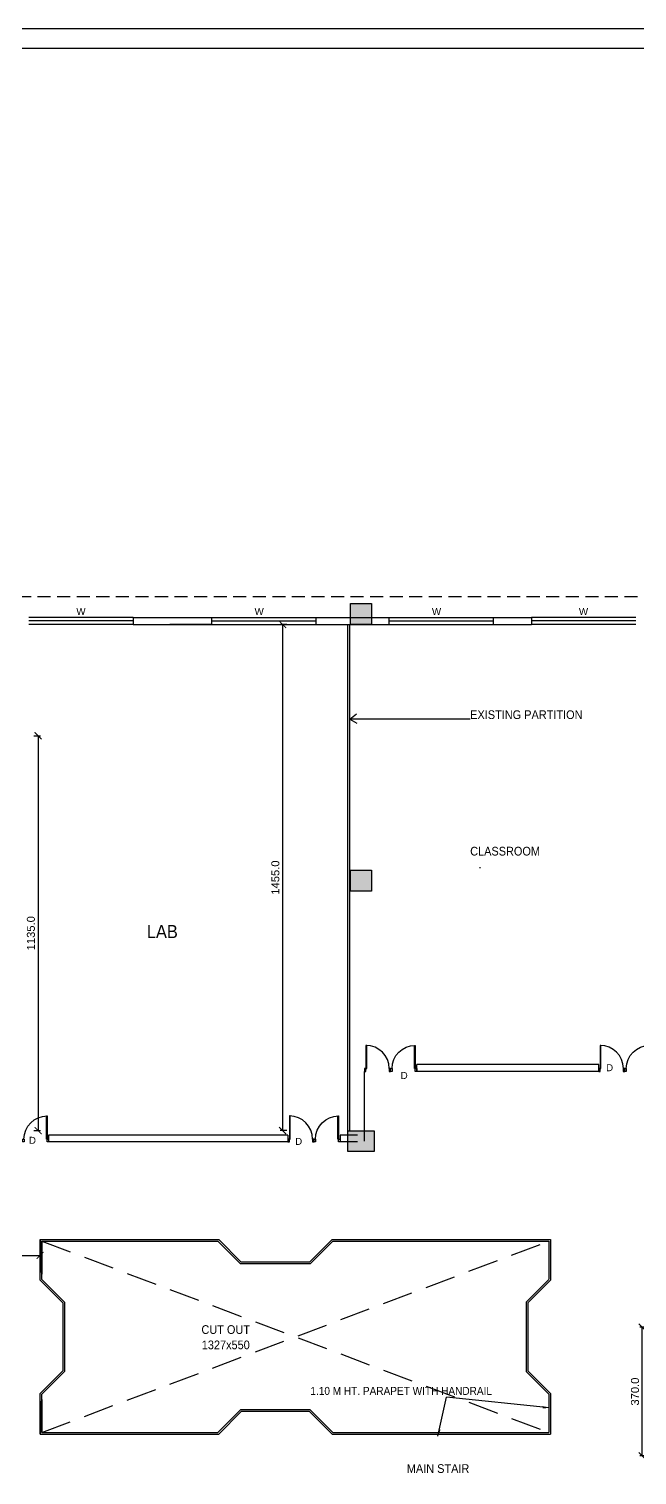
# Model space of a CAD drawing. Extents: x 53439 to 79867, y -144071 to -73305.
# Drawn here: x 69877 to 71626, y -98354 to -94198 of the extents above; entities that cross this region are included whole.
import ezdxf

# ---------------------------------------------------------------- set-up
doc = ezdxf.new("R2010")
doc.units = 0
doc.header["$LTSCALE"] = 0.1
doc.header["$MEASUREMENT"] = 0
doc.header["$PDMODE"] = 35
doc.header["$PDSIZE"] = -0.8
doc.linetypes.add('HIDDEN', pattern=[0.375, 0.25, -0.125])
doc.layers.get('0').update_dxf_attribs({"linetype": 'CONTINUOUS'})
doc.layers.get('DEFPOINTS').update_dxf_attribs({"linetype": 'CONTINUOUS'})
for name, color, linetype in [('BOR', 200, 'CONTINUOUS'), ('BOR1', 230, 'CONTINUOUS'), ('DOOR', 30, 'CONTINUOUS'), ('LAYER4', 130, 'CONTINUOUS'), ('TEXT', 7, 'CONTINUOUS'), ('TEXT-3', 130, 'CONTINUOUS'), ('THIN_HA', 253, 'CONTINUOUS'), ('WALL', 6, 'CONTINUOUS'), ('WIN', 102, 'CONTINUOUS')]:
    doc.layers.add(name, color=color, linetype=linetype)
doc.styles.add('1MM', font='arial.ttf')
doc.styles.add('DIM', font='arial.ttf', dxfattribs={"width": 0.7, "height": 1})
doc.styles.add('DUTCH', font='arial.ttf')
doc.dimstyles.new('KRI', dxfattribs={"dimtxt": 23, "dimasz": 20, "dimexe": 7, "dimexo": 0, "dimgap": 9, "dimtad": 1, "dimdec": 1, "dimzin": 1, "dimtxsty": '1MM', "dimblk": 'ARCHTICK', "dimcen": 0.5, "dimclrd": 252, "dimclre": 252, "dimclrt": 7, "dimaunit": 1, "dimadec": 8, "dimazin": 3, "dimtfac": 1, "dimtdec": 1, "dimtmove": 0, "dimatfit": 3})

# ---------------------------------------------------------------- blocks, each defined once
blk = doc.blocks.new('A$C764D24B9')
at = {"layer": 'DOOR'}
for points in [[(0.056, 0.111), (0.083, 0.111), (0.083, 1), (0.056, 1)], [(0, 0), (0.056, 0), (0.056, 0.111), (0, 0.111)], [(0.944, 0), (1, 0), (1, 0.111), (0.944, 0.111)]]:
    blk.add_lwpolyline(points, close=True, dxfattribs=at)
blk.add_arc((0.056, 0.111), 0.889, 0, 90, dxfattribs=at)
blk = doc.blocks.new('_ARCHTICK')
at = {"layer": 'WALL', "color": 0, "const_width": 0.15}
blk.add_lwpolyline([(-0.5, -0.5), (0.5, 0.5)], dxfattribs=at)
blk = doc.blocks.new('*D260')
at = {"layer": 'DEFPOINTS', "color": 0, "linetype": 'CONTINUOUS', "ltscale": 0.1}
for p in [(69649.1, -97724.1, 4.6), (69909.1, -97723.2), (69909.1, -97724.1, 4.5)]:
    blk.add_point(p, dxfattribs=at)
at = {"layer": 'LAYER4', "color": 252, "linetype": 'CONTINUOUS', "ltscale": 0.1}
for p, q in [((69649.1, -97724.1), (69649.1, -97716.2)), ((69649.1, -97723.2), (69909.1, -97723.2)), ((69909.1, -97724.1), (69909.1, -97716.2))]:
    blk.add_line(p, q, dxfattribs=at)
at = {"layer": 'LAYER4', "color": 252, "linetype": 'CONTINUOUS', "ltscale": 0.1, "xscale": 20, "yscale": 20, "zscale": 20, "rotation": 180}
blk.add_blockref('_ARCHTICK', (69649.1, -97723.2), dxfattribs=at)
at = {"layer": 'LAYER4', "color": 252, "linetype": 'CONTINUOUS', "ltscale": 0.1, "xscale": 20, "yscale": 20, "zscale": 20}
blk.add_blockref('_ARCHTICK', (69909.1, -97723.2), dxfattribs=at)
at = {"layer": 'LAYER4', "color": 7, "linetype": 'CONTINUOUS', "ltscale": 0.1, "insert": (69779.1, -97702.5), "char_height": 23, "attachment_point": 5, "style": '1MM'}
blk.add_mtext('260.0', dxfattribs=at)
blk = doc.blocks.new('YTTU')
at = {"layer": 'THIN_HA', "linetype": 'CONTINUOUS', "ltscale": 0.1}
blk.add_hatch(color=2, dxfattribs=at).paths.add_polyline_path([(-6879.58, -1156.369), (-6878.83, -1156.369), (-6878.83, -1156.969), (-6879.58, -1156.969)])
at = {"layer": 'THIN_HA', "color": 2, "linetype": 'CONTINUOUS', "ltscale": 0.1}
blk.add_lwpolyline([(-6879.58, -1156.369), (-6878.83, -1156.369), (-6878.83, -1156.969), (-6879.58, -1156.969)], close=True, dxfattribs=at)
blk = doc.blocks.new('HYTYH')
at = {"layer": 'THIN_HA', "linetype": 'CONTINUOUS', "ltscale": 0.1}
for points in [[(-6814.405, -1129.969), (-6813.805, -1129.969), (-6813.805, -1130.569), (-6814.405, -1130.569)], [(-6814.405, -1137.632), (-6813.805, -1137.632), (-6813.805, -1138.232), (-6814.405, -1138.232)]]:
    blk.add_hatch(color=2, dxfattribs=at).paths.add_polyline_path(points)
at = {"layer": 'THIN_HA', "color": 2, "linetype": 'CONTINUOUS', "ltscale": 0.1}
for points in [[(-6814.405, -1129.969), (-6813.805, -1129.969), (-6813.805, -1130.569), (-6814.405, -1130.569)], [(-6814.405, -1137.632), (-6813.805, -1137.632), (-6813.805, -1138.232), (-6814.405, -1138.232)]]:
    blk.add_lwpolyline(points, close=True, dxfattribs=at)
at = {"layer": 'THIN_HA', "color": 2, "linetype": 'CONTINUOUS'}
blk.add_blockref('YTTU', (65.1, 11.25), dxfattribs=at)
blk = doc.blocks.new('*D442')
at = {"layer": 'DEFPOINTS', "color": 0, "linetype": 'CONTINUOUS', "ltscale": 0.1}
for p in [(71640.6, -97929.5), (71704.4, -97929.5), (71704.4, -98299.5)]:
    blk.add_point(p, dxfattribs=at)
at = {"layer": 'WALL', "color": 252, "ltscale": 0.1}
for p, q in [((71653.1, -97929.5), (71633.6, -97929.5)), ((71640.6, -98299.5), (71640.6, -97929.5)), ((71653.1, -98299.5), (71633.6, -98299.5))]:
    blk.add_line(p, q, dxfattribs=at)
at = {"layer": 'WALL', "color": 252, "linetype": 'CONTINUOUS', "ltscale": 0.1, "xscale": 20, "yscale": 20, "zscale": 20}
for p, rotation in [((71640.6, -97929.5), 90), ((71640.6, -98299.5), 270)]:
    blk.add_blockref('_ARCHTICK', p, dxfattribs=dict(at, rotation=rotation))
at = {"layer": 'WALL', "color": 7, "linetype": 'CONTINUOUS', "ltscale": 0.1, "insert": (71619.8, -98114.5), "char_height": 23, "attachment_point": 5, "rotation": 90, "style": '1MM'}
blk.add_mtext('370.0', dxfattribs=at)
blk = doc.blocks.new('*D457')
at = {"layer": 'DEFPOINTS', "color": 0, "linetype": 'CONTINUOUS', "ltscale": 0.1}
for p in [(70794.4, -95909.5), (70606.4, -97364.5), (70794.4, -97364.5)]:
    blk.add_point(p, dxfattribs=at)
at = {"layer": 'WALL', "color": 252, "ltscale": 0.1}
for p, q in [((70618.9, -95909.5), (70599.4, -95909.5)), ((70606.4, -95909.5), (70606.4, -97364.5)), ((70618.9, -97364.5), (70599.4, -97364.5))]:
    blk.add_line(p, q, dxfattribs=at)
at = {"layer": 'WALL', "color": 252, "linetype": 'CONTINUOUS', "ltscale": 0.1, "xscale": 20, "yscale": 20, "zscale": 20}
for p, rotation in [((70606.4, -95909.5), 90), ((70606.4, -97364.5), 270)]:
    blk.add_blockref('_ARCHTICK', p, dxfattribs=dict(at, rotation=rotation))
at = {"layer": 'WALL', "color": 7, "linetype": 'CONTINUOUS', "ltscale": 0.1, "insert": (70585.6, -96637), "char_height": 23, "attachment_point": 5, "rotation": 90, "style": '1MM'}
blk.add_mtext('1455.0', dxfattribs=at)
blk = doc.blocks.new('*D460')
at = {"layer": 'DEFPOINTS', "color": 0, "linetype": 'CONTINUOUS', "ltscale": 0.1}
for p in [(69736.9, -96229.5), (69736.9, -97364.5), (69903.5, -97364.5)]:
    blk.add_point(p, dxfattribs=at)
at = {"layer": 'WALL', "color": 252, "ltscale": 0.1}
for p, q in [((69891, -96229.5), (69910.5, -96229.5)), ((69903.5, -96229.5), (69903.5, -97364.5)), ((69891, -97364.5), (69910.5, -97364.5))]:
    blk.add_line(p, q, dxfattribs=at)
at = {"layer": 'WALL', "color": 252, "linetype": 'CONTINUOUS', "ltscale": 0.1, "xscale": 20, "yscale": 20, "zscale": 20}
for p, rotation in [((69903.5, -96229.5), 90), ((69903.5, -97364.5), 270)]:
    blk.add_blockref('_ARCHTICK', p, dxfattribs=dict(at, rotation=rotation))
at = {"layer": 'WALL', "color": 7, "linetype": 'CONTINUOUS', "ltscale": 0.1, "insert": (69882.7, -96797), "char_height": 23, "attachment_point": 5, "rotation": 90, "style": '1MM'}
blk.add_mtext('1135.0', dxfattribs=at)

msp = doc.modelspace()

# ---------------------------------------------------------------- linework, layer by layer
at = {"layer": 'BOR'}
msp.add_lwpolyline([(75090.52, -94254.26), (58882.7, -94254.26), (58882.7, -102445.54), (75090.52, -102445.54)], close=True, dxfattribs=at)
at = {"layer": 'BOR1'}
msp.add_lwpolyline([(75147.05, -94197.74), (58826.17, -94197.74), (58826.17, -102502.07), (75147.05, -102502.07)], close=True, dxfattribs=at)
at = {"layer": 'DOOR', "linetype": 'HIDDEN', "ltscale": 1500}
msp.add_line((64726.95, -95829.55), (71764.49, -95829.55), dxfattribs=at)
at = {"layer": 'LAYER4', "linetype": 'CONTINUOUS', "ltscale": 0.1}
for p, q in [((69909.05, -97677.05, 4.09), (70422.62, -97677.05, 2.31)), ((69909.05, -97677.05, 4.49), (69909.05, -97772.05, 4.49)), ((69909.05, -97794.12, 4.63), (69909.05, -97677.05, 4.63)), ((69914.05, -97682.05, 4.09), (70420.54, -97682.05, 2.32)), ((69914.05, -97682.05, 4.49), (69914.05, -97777.05, 4.49)), ((69914.05, -97792.05, 4.63), (69914.05, -97682.05, 4.63)), ((70171.3, -97677.05, -4.77), (70422.62, -97677.05, -2.53)), ((70420.54, -97682.05, 2.31), (70485.54, -97747.05, 2.31)), ((70422.62, -97677.05, 2.31), (70487.62, -97742.05, 2.31)), ((70748.47, -97677.05, 2.31), (70683.47, -97742.05, 2.31)), ((70750.54, -97682.05, 2.31), (70685.54, -97747.05, 2.31)), ((70748.47, -97677.05, 2.31), (71376.99, -97677.05, 0)), ((70750.54, -97682.05, 2.31), (71371.99, -97682.05, 0)), ((71371.99, -97682.05, 0), (71371.99, -97791.45, 0)), ((71376.99, -97677.05, 0), (71376.99, -97794.12, 0)), ((70685.54, -97747.05, 2.31), (70485.54, -97747.05, 2.31)), ((70683.47, -97742.05, 2.31), (70487.62, -97742.05, 2.31)), ((69909.05, -97794.12, 4.63), (69974.05, -97859.12, 4.63)), ((69914.05, -97792.05, 4.63), (69979.05, -97857.05, 4.63)), ((71371.99, -97792.05, 0), (71306.99, -97857.05, 0)), ((71376.99, -97794.12, 0), (71311.99, -97859.12, 0)), ((69974.05, -97859.64, 4.63), (69974.05, -98054.98, 4.63)), ((69979.05, -97857.05, 4.63), (69979.05, -98057.05, 4.63)), ((71306.99, -97857.05, 0), (71306.99, -98057.05, 0)), ((71311.99, -97859.64, 0), (71311.99, -98054.98, 0)), ((69909.05, -98119.98, 4.63), (69974.05, -98054.98, 4.63)), ((69914.05, -98122.05, 4.63), (69979.05, -98057.05, 4.63)), ((71371.99, -98122.05, 0), (71306.99, -98057.05, 0)), ((71376.99, -98119.98, 0), (71311.99, -98054.98, 0)), ((69909.05, -98237.05, 4.63), (69909.05, -98119.98, 4.63)), ((69914.05, -98232.05, 4.63), (69914.05, -98122.05, 4.63)), ((69914.05, -98137.05, 4.49), (69914.05, -98232.05, 4.49)), ((71371.99, -98122.05, 0), (71371.99, -98232.05, 0)), ((71376.99, -98119.98, 0), (71376.99, -98237.05, 0)), ((69909.05, -98142.05, 4.49), (69909.05, -98237.05, 4.49)), ((70420.54, -98232.05, 3.27), (70485.54, -98167.05, 3.27)), ((70422.62, -98237.05, 3.27), (70487.62, -98172.05, 3.27)), ((70685.54, -98167.05, 3.27), (70485.54, -98167.05, 3.27)), ((70683.47, -98172.05, 3.27), (70487.62, -98172.05, 3.27)), ((70748.47, -98237.05, 3.27), (70683.47, -98172.05, 3.27)), ((70750.54, -98232.05, 3.27), (70685.54, -98167.05, 3.27)), ((69909.05, -98237.05, 4.08), (70422.62, -98237.05, 3.27)), ((69914.05, -98232.05, 4.07), (70420.54, -98232.05, 3.27)), ((70748.47, -98237.05, 3.27), (71376.99, -98237.05, 0)), ((70750.54, -98232.05, 3.27), (71371.99, -98232.05, 0))]:
    msp.add_line(p, q, dxfattribs=at)
at = {"layer": 'LAYER4', "color": 1, "linetype": 'HIDDEN', "ltscale": 3500}
for p, q in [((69914.05, -98232.05, 4.63), (71371.99, -97682.05, 0)), ((69914.05, -97682.05, 4.63), (71371.99, -98232.05, 0))]:
    msp.add_line(p, q, dxfattribs=at)
at = {"layer": 'WALL', "linetype": 'CONTINUOUS', "ltscale": 0.1}
for p, q in [((70176.95, -95889.55), (70401.95, -95889.55)), ((70176.95, -95889.55), (70176.95, -95909.55)), ((70401.95, -95889.55), (70401.95, -95909.55)), ((70701.95, -95889.55), (70911.96, -95889.55)), ((70701.95, -95889.55), (70701.95, -95909.55)), ((70764.27, -95889.55), (70841.95, -95889.55)), ((70911.96, -95889.55), (70911.96, -95909.55)), ((71211.96, -95889.55), (71321.98, -95889.55)), ((71211.96, -95889.55), (71211.96, -95909.55)), ((71321.98, -95889.55), (71321.98, -95909.55)), ((70176.95, -95909.55), (70401.95, -95909.55)), ((70401.95, -95909.55), (70281.95, -95909.55)), ((70281.95, -95909.55, 0), (70401.95, -95909.55, 0)), ((70401.95, -95909.55), (70281.95, -95909.55)), ((70701.95, -95909.55), (70911.96, -95909.55)), ((71211.96, -95909.55), (71321.98, -95909.55)), ((71515.34, -97174.55), (70991.95, -97174.55)), ((70991.95, -97194.55), (70991.95, -97174.55)), ((71515.34, -97194.55), (71515.34, -97174.55)), ((70841.95, -97394.55), (70841.95, -97194.55)), ((71515.34, -97194.55), (70991.95, -97194.55)), ((70621.79, -97377.05), (69933.7, -97377.05)), ((69933.7, -97377.05), (69933.7, -97397.05)), ((70621.79, -97377.05), (70621.79, -97397.05)), ((70821.95, -97377.05), (70771.79, -97377.05)), ((70771.79, -97377.05), (70771.79, -97397.05)), ((70621.79, -97397.05), (69933.7, -97397.05)), ((70821.95, -97397.05), (70771.79, -97397.05))]:
    msp.add_line(p, q, dxfattribs=at)
at = {"layer": 'WALL', "color": 7, "linetype": 'CONTINUOUS', "ltscale": 0.1}
for p, q in [((70794.45, -97364.55), (70794.45, -95909.55)), ((70799.45, -97364.55), (70799.45, -95909.55)), ((70799.45, -96181.35), (70819.02, -96166.88)), ((71145.75, -96181.35, 0), (70799.45, -96181.35)), ((70799.45, -96181.35), (70800.33, -96181.35)), ((70799.45, -96181.35), (70819.45, -96193.66))]:
    msp.add_line(p, q, dxfattribs=at)
at = {"layer": 'WALL', "linetype": 'CONTINUOUS', "ltscale": 0.1}
msp.add_lwpolyline([(70401.95, -95909.55), (70281.95, -95909.55)], dxfattribs=at)
at = {"layer": 'WIN'}
for p, q in [((70176.95, -95889.55, 0), (69876.95, -95889.55, 0)), ((70401.95, -95889.55, 0), (70701.95, -95889.55, 0)), ((70911.96, -95889.55, 0), (71211.96, -95889.55, 0)), ((71621.98, -95889.55, 0), (71321.98, -95889.55, 0)), ((70176.95, -95899.55, 0), (69876.95, -95899.55, 0)), ((70176.95, -95909.55, 0), (69876.95, -95909.55, 0)), ((70401.95, -95899.55, 0), (70701.95, -95899.55, 0)), ((70401.95, -95909.55, 0), (70701.95, -95909.55, 0)), ((70911.96, -95899.55, 0), (71211.96, -95899.55, 0)), ((70911.96, -95909.55, 0), (71211.96, -95909.55, 0)), ((71621.98, -95899.55, 0), (71321.98, -95899.55, 0)), ((71621.98, -95909.55, 0), (71321.98, -95909.55, 0))]:
    msp.add_line(p, q, dxfattribs=at)

# ---------------------------------------------------------------- block references
at = {"layer": 'THIN_HA', "color": 2, "linetype": 'CONTINUOUS', "xscale": 100, "yscale": 100, "zscale": 100}
msp.add_blockref('HYTYH', (752242.42, 17147.37), dxfattribs=at)
at = {"layer": 'WALL', "linetype": 'CONTINUOUS', "ltscale": 0.1}
for p, xscale, yscale, zscale in [((70841.95, -97194.55), 75.00000000116415, 75.00000000116415, 75.00000000116415), ((70991.95, -97194.55), -75.00000000116415, 75.0000000010914, 75.00000000109135), ((71665.34, -97194.38), -75.00000000116415, 75.0000000010914, 75.00000000109135), ((70621.79, -97397.05), 75.00000000116415, 75.00000000116415, 75.00000000116415)]:
    msp.add_blockref('A$C764D24B9', p, dxfattribs=dict(at, xscale=xscale, yscale=yscale, zscale=zscale))
at = {"layer": 'WALL', "linetype": 'CONTINUOUS', "ltscale": 0.1, "extrusion": (0, 0, -1)}
for p, xscale, yscale, zscale in [((-71515.34, -97194.38), -75.00000000116415, 75.0000000010914, -75.00000000116415), ((-69933.7, -97397.05), 75.00000000116415, 75.00000000116415, -75.00000000109135), ((-70771.79, -97397.05), 75.00000000116415, 75.00000000116415, -75.00000000109135)]:
    msp.add_blockref('A$C764D24B9', p, dxfattribs=dict(at, xscale=xscale, yscale=yscale, zscale=zscale))

# ---------------------------------------------------------------- texts
at = {"style": 'DIM'}
for s, p in [('W', (70013.45, -95882.37, 0)), ('W', (70525.85, -95882.37, 0)), ('W', (71035.86, -95882.37, 0)), ('W', (71458.48, -95882.37, 0)), ('D', (71536.62, -97193.56, 0)), ('D', (70945.89, -97215.87, 0)), ('D', (69877.03, -97402.23, 0)), ('D', (70642.47, -97405.27, 0))]:
    msp.add_text(s, height=20, dxfattribs=at).set_placement(p)
at = {"layer": 'TEXT', "style": 'DUTCH', "width": 0.9}
for s, height, p in [('EXISTING PARTITION', 25, (71145.75, -96181.35, 0)), ('CLASSROOM', 25, (71145.75, -96573.66, 0)), ('.', 25, (71169.65, -96610.76)), ('LAB', 37.5, (70216.02, -96810.91)), ('CUT OUT', 25, (70373.03, -97948.74, 0)), ('1327x550', 25, (70373.97, -97992.78, 0)), ('1.10 M HT. PARAPET WITH HANDRAIL', 23, (70686.3, -98124.08, 0))]:
    msp.add_text(s, height=height, dxfattribs=at).set_placement(p)
at = {"layer": 'TEXT-3', "color": 1, "style": 'DUTCH', "width": 0.9}
msp.add_text('MAIN STAIR', height=25, dxfattribs=at).set_placement((70963.56, -98348.24, 0))

# ---------------------------------------------------------------- dimensions: what is measured, and where the dimension line sits
at = {"layer": 'LAYER4', "color": 120, "linetype": 'CONTINUOUS', "ltscale": 0.1}
dim = msp.add_linear_dim(base=(69909.05, -97723.21, 0), p1=(69649.05, -97724.07, 4.63), p2=(69909.05, -97724.07, 4.49), dimstyle='KRI', dxfattribs=at)
dim.commit()
dim.dimension.update_dxf_attribs({"geometry": '*D260', "text_midpoint": (69779.05, -97702.47, 0)})
at = {"layer": 'WALL', "color": 7, "linetype": 'CONTINUOUS', "ltscale": 0.1}
for p1, p2, distance, picture, middle in [((70794.45, -95909.55), (70794.45, -97364.55), -188.1, '*D457', (70585.61, -96637.05)), ((71704.45, -98299.55), (71704.45, -97929.55), 63.9, '*D442', (71619.8, -98114.55))]:
    dim = msp.add_aligned_dim(p1=p1, p2=p2, distance=distance, dimstyle='KRI', override={"dimfxl": 12.5, "dimfxlon": 1}, dxfattribs=at)
    dim.commit()
    dim.dimension.update_dxf_attribs({"geometry": picture, "text_midpoint": middle})
dim = msp.add_linear_dim(base=(69903.49, -97364.55), p1=(69736.95, -96229.55), p2=(69736.95, -97364.55), angle=90, dimstyle='KRI', override={"dimfxl": 12.5, "dimfxlon": 1}, dxfattribs=at)
dim.commit()
dim.dimension.update_dxf_attribs({"geometry": '*D460', "text_midpoint": (69882.74, -96797.05)})

# ---------------------------------------------------------------- leaders
at = {"layer": 'WALL', "linetype": 'CONTINUOUS', "ltscale": 0.1}
for points in [[(71053.12, -98242.96, 2.3), (71077.49, -98130.94, 2.3)], [(71374.19, -98161.5, 4.63), (71077.49, -98130.94, 4.63)]]:
    msp.add_leader(points, dimstyle='KRI', override={"dimgap": 9, "dimtad": 0}, dxfattribs=at)

doc.saveas('drawing.dxf')
